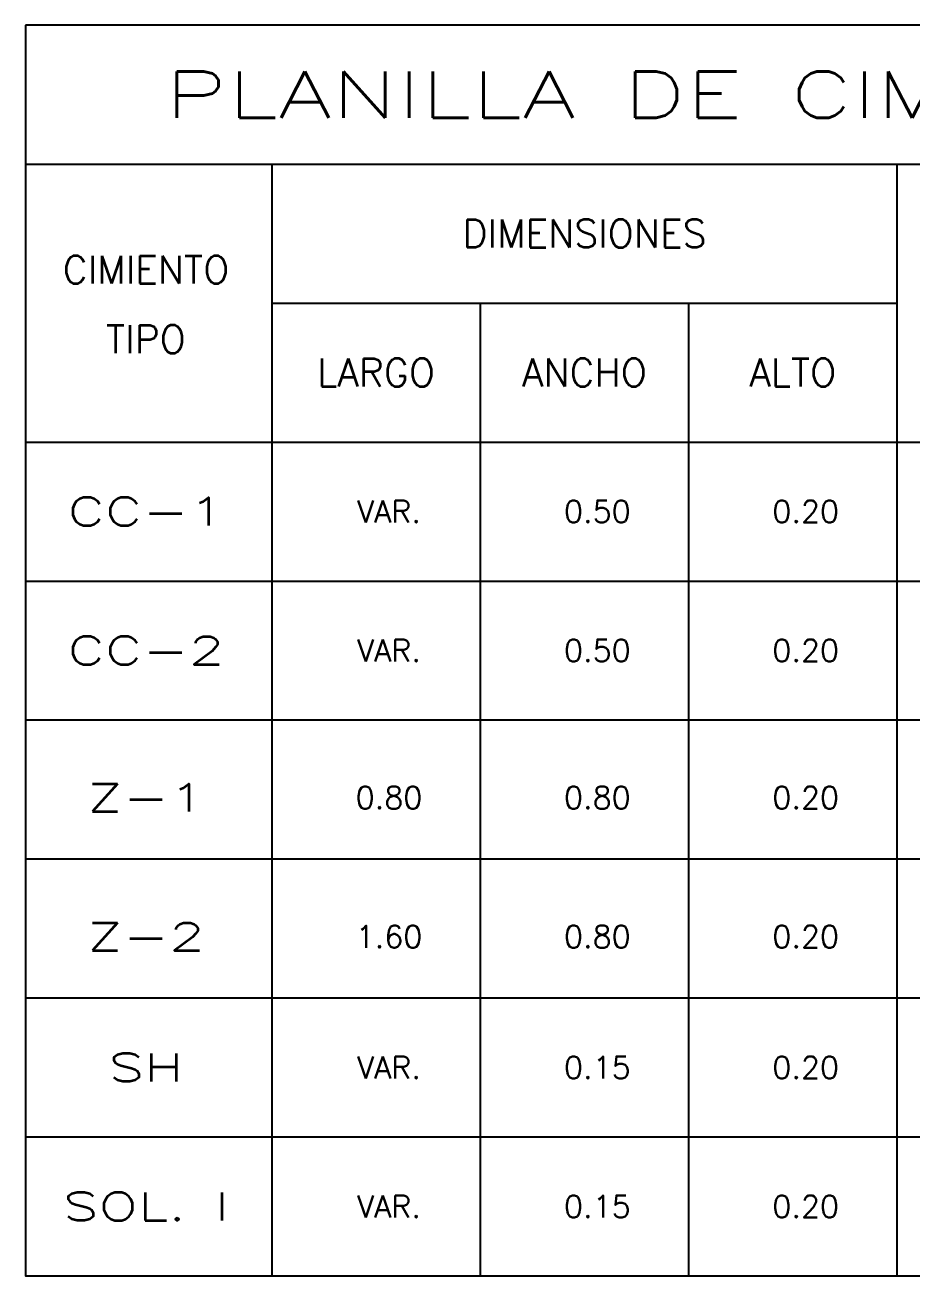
# Model space of a CAD drawing. Header units: inches. Extents: x -370 to 18, y -197 to 199.
# Drawn here: x -244.63 to -236.65, y 24.15 to 35.4 of the extents above; entities that cross this region are included whole.
import ezdxf
from ezdxf.enums import TextEntityAlignment as Align

# ---------------------------------------------------------------- set-up
doc = ezdxf.new("R2010")
doc.units = ezdxf.units.IN
doc.header["$MEASUREMENT"] = 0
for name, color, linetype in [('TEXT0002', 2, 'Continuous'), ('TEXT0003', 3, 'Continuous'), ('TEXT0006', 6, 'Continuous'), ('ZFOR0001', 1, 'Continuous'), ('ZFOR002T', 2, 'Continuous')]:
    doc.layers.add(name, color=color, linetype=linetype)
doc.styles.add('ROMANS', font='romans.shx', dxfattribs={"width": 1.35})

msp = doc.modelspace()

# ---------------------------------------------------------------- linework, layer by layer
at = {"layer": 'ZFOR0001'}
for p, q in [((-244.62428, 34.14878), (-227.50356, 34.14878)), ((-242.40817, 34.14878), (-242.40817, 24.15128)), ((-236.78457, 34.14878), (-236.78457, 24.15128)), ((-242.40817, 32.89909), (-236.78457, 32.89909)), ((-240.53363, 32.89909), (-240.53363, 24.15128)), ((-238.6591, 32.89909), (-238.6591, 24.15128)), ((-244.62428, 31.6494), (-227.50356, 31.6494)), ((-244.62428, 30.39971), (-227.50356, 30.39971)), ((-244.62933, 29.15003), (-227.50862, 29.15003)), ((-244.62428, 27.90034), (-227.50356, 27.90034)), ((-244.62428, 26.65065), (-227.50356, 26.65065)), ((-244.62428, 25.40096), (-227.50356, 25.40096))]:
    msp.add_line(p, q, dxfattribs=at)
at = {"layer": 'ZFOR002T'}
msp.add_lwpolyline([(-244.62428, 35.39846), (-244.62428, 24.15128), (-227.50356, 24.15128), (-227.50356, 35.39846)], close=True, dxfattribs=at)

# ---------------------------------------------------------------- texts
at = {"layer": 'TEXT0002', "style": 'ROMANS'}
for s, p in [('VAR.', (-241.35426, 31.02456)), ('0.50', (-239.47973, 31.02456)), ('0.20', (-237.6052, 31.02456)), ('VAR.', (-241.35426, 29.77487)), ('0.50', (-239.47973, 29.77487)), ('0.20', (-237.6052, 29.77487)), ('0.80', (-241.35426, 28.45187)), ('0.80', (-239.47973, 28.45187)), ('0.20', (-237.6052, 28.45187)), ('1.60', (-241.35426, 27.20218)), ('0.80', (-239.47973, 27.20218)), ('0.20', (-237.6052, 27.20218)), ('VAR.', (-241.35426, 26.02581)), ('0.15', (-239.47973, 26.02581)), ('0.20', (-237.6052, 26.02581)), ('VAR.', (-241.35426, 24.77612)), ('0.15', (-239.47973, 24.77612)), ('0.20', (-237.6052, 24.77612))]:
    msp.add_text(s, height=0.19995, dxfattribs=at).set_placement(p, align=Align.MIDDLE)
at = {"layer": 'TEXT0003', "style": 'ROMANS'}
for s, height, p in [('DIMENSIONES', 0.2499375, (-239.59637, 33.52393)), ('CIMIENTO', 0.249938, (-243.54122, 33.19901)), ('TIPO', 0.249938, (-243.54122, 32.57417)), ('LARGO', 0.249938, (-241.4709, 32.27424)), ('ANCHO', 0.249938, (-239.59637, 32.27424)), ('ALTO', 0.249938, (-237.72184, 32.27424))]:
    msp.add_text(s, height=height, dxfattribs=at).set_placement(p, align=Align.MIDDLE)
at = {"layer": 'TEXT0003', "style": 'ROMANS', "width": 1.5}
for s, p in [('CC-1', (-243.54122, 31.02456)), ('CC-2', (-243.54122, 29.77487)), ('Z-1', (-243.54122, 28.45187)), ('Z-2', (-243.54122, 27.20218)), ('SH', (-243.54122, 26.02581)), ('SOL. I', (-243.54122, 24.77612))]:
    msp.add_text(s, height=0.249938, dxfattribs=at).set_placement(p, align=Align.MIDDLE)
at = {"layer": 'TEXT0006', "style": 'ROMANS', "width": 1.5}
msp.add_text('PLANILLA DE CIMIENTOS Y ZAPATAS ', height=0.4165625, dxfattribs=at).set_placement((-235.77773, 34.77362), align=Align.MIDDLE)

doc.saveas('drawing.dxf')
